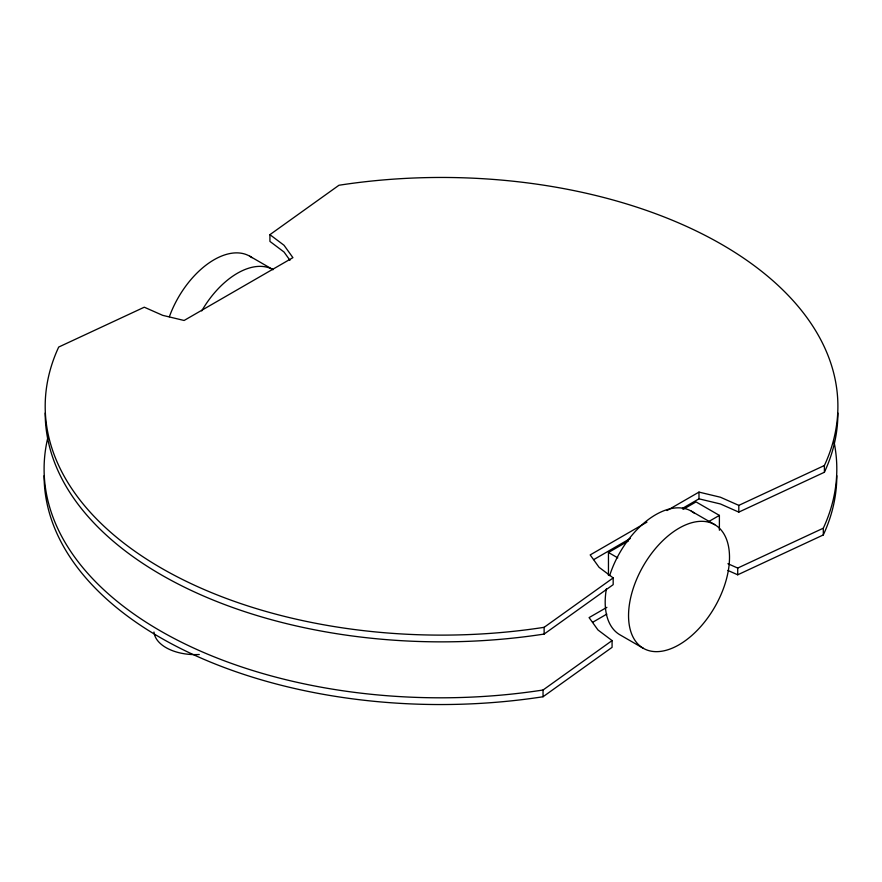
<?xml version="1.0" encoding="UTF-8"?>
<svg xmlns="http://www.w3.org/2000/svg" width="882" height="882" viewBox="0 0 882 882"><rect width="100%" height="100%" fill="white"/><g stroke="black" fill="none" stroke-linecap="round" stroke-linejoin="round"><path stroke-width="1.32" d="M289.957 260.278L284.037 252.031L269.925 241.403L269.925 234.656L338.964 185.253A396.349 228.835 0 0 1 824.394 465.509L824.394 472.256L738.807 512.111L720.418 503.964L698.985 498.837L682.425 508.396M45.191 413.03A396.349 228.835 0 0 0 544.128 634.059L544.128 627.322L613.177 577.908L599.054 567.291L590.179 554.921L646.947 522.144M544.128 634.059L613.177 584.656L613.177 577.908M44.1 475.718A396.349 228.835 0 0 0 543.036 696.747L543.036 690.011L612.075 640.597L597.963 629.968L589.088 617.598L606.893 607.323M543.036 696.747L612.075 647.344L612.075 640.597M667.057 510.535L698.985 492.101L720.418 497.228L738.807 505.375L824.394 465.509M593.729 559.607L630.387 538.439M608.459 575.406L608.459 552.485L628.579 540.864M683.021 509.432L696.041 501.913L719.392 515.397L719.392 530.236M708.742 521.549L719.392 515.397M592.638 622.295L606.827 614.104M727.904 563.708L737.716 568.063L823.303 528.197A396.349 228.835 0 0 0 833.854 441.099M727.904 570.456L737.716 574.799L823.303 534.944A396.349 228.835 0 0 0 836.809 475.718M249.76 256.21L273.111 269.694A71.398 41.222 -60 0 0 201.724 310.916M691.367 511.174L714.729 524.658A71.398 41.222 -60 0 1 692.094 635.249A71.398 41.222 -60 0 1 630.266 599.551A71.398 41.222 -60 0 1 714.729 524.658M608.459 552.485L617.797 557.876M643.331 648.314L619.969 634.831A71.398 41.222 -60 0 1 606.386 588.823M269.925 234.656L284.037 245.284L292.912 257.654L184.106 320.475L162.685 315.348L144.284 307.201L58.697 347.056A396.349 228.835 0 0 0 544.128 627.322M823.303 528.197L823.303 534.944M738.807 505.375L738.807 512.111M737.716 568.063L737.716 574.799M698.985 492.101L698.985 498.837M543.036 690.011A396.349 228.835 0 0 1 47.959 437.108M609.638 575.648A71.398 41.222 -60 0 1 694.685 513.478M169.366 316.737A71.398 41.222 -60 0 1 252.009 257.687M199.266 654.499A41.289 23.836 0 0 1 153.986 632.019M837.9 413.03A396.349 228.835 0 0 1 824.394 472.256"/></g></svg>
